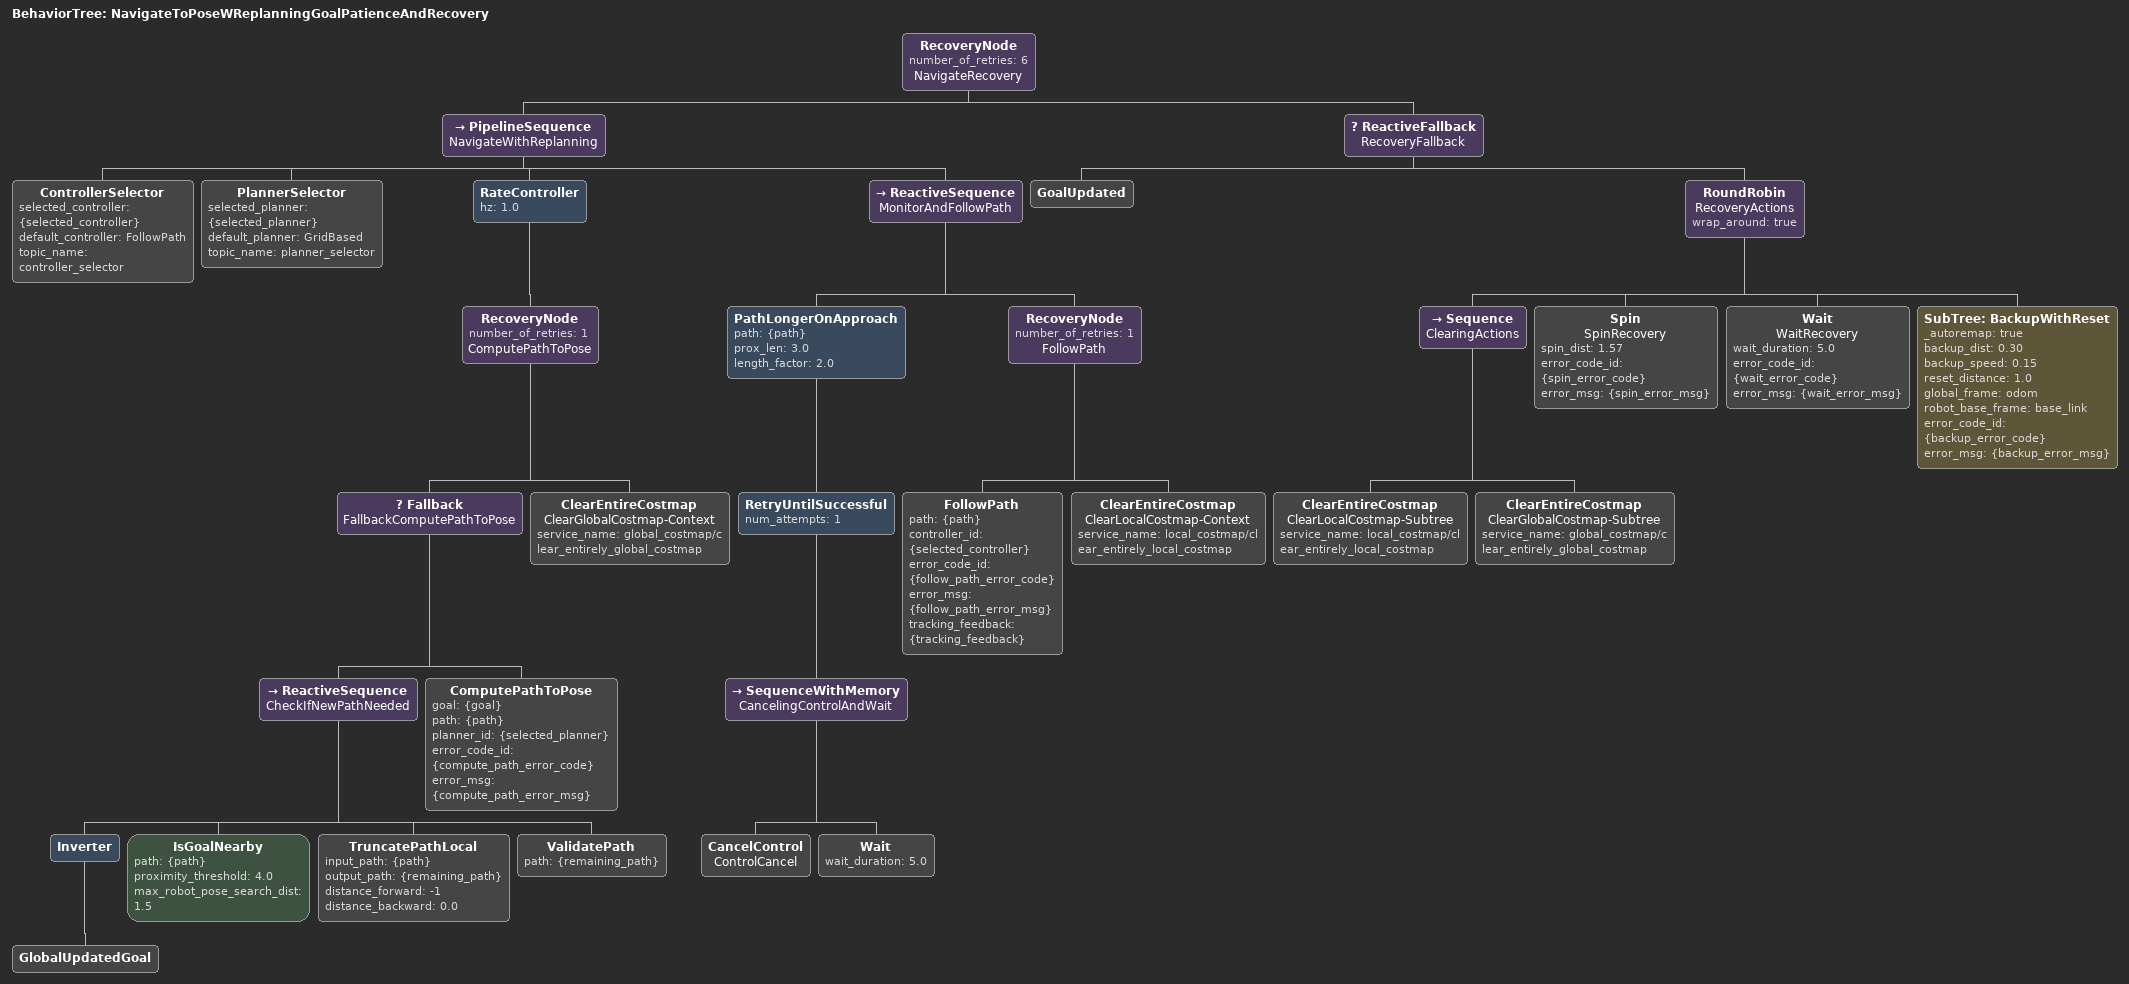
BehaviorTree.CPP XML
<root BTCPP_format="4" main_tree_to_execute="NavigateToPoseWReplanningGoalPatienceAndRecovery">
  <BehaviorTree ID="NavigateToPoseWReplanningGoalPatienceAndRecovery">
    <RecoveryNode number_of_retries="6" name="NavigateRecovery">
      <PipelineSequence name="NavigateWithReplanning">
        <ControllerSelector selected_controller="{selected_controller}" default_controller="FollowPath" topic_name="controller_selector"/>
        <PlannerSelector selected_planner="{selected_planner}" default_planner="GridBased" topic_name="planner_selector"/>
        <RateController hz="1.0">
          <RecoveryNode number_of_retries="1" name="ComputePathToPose">
            <Fallback name="FallbackComputePathToPose">
              <ReactiveSequence name="CheckIfNewPathNeeded">
                <Inverter>
                  <GlobalUpdatedGoal/>
                </Inverter>
                <IsGoalNearby path="{path}" proximity_threshold="4.0" max_robot_pose_search_dist="1.5"/>
                <TruncatePathLocal input_path="{path}" output_path="{remaining_path}" distance_forward="-1" distance_backward="0.0" />
                <ValidatePath path="{remaining_path}"/>
              </ReactiveSequence>
              <ComputePathToPose goal="{goal}" path="{path}" planner_id="{selected_planner}" error_code_id="{compute_path_error_code}" error_msg="{compute_path_error_msg}"/>
            </Fallback>
            <ClearEntireCostmap name="ClearGlobalCostmap-Context" service_name="global_costmap/clear_entirely_global_costmap"/>
          </RecoveryNode>
        </RateController>
        <ReactiveSequence name="MonitorAndFollowPath">
          <PathLongerOnApproach path="{path}" prox_len="3.0" length_factor="2.0">
            <RetryUntilSuccessful num_attempts="1">
              <SequenceWithMemory name="CancelingControlAndWait">
                <CancelControl name="ControlCancel"/>
                <Wait wait_duration="5.0"/>
              </SequenceWithMemory>
            </RetryUntilSuccessful>
          </PathLongerOnApproach>
          <RecoveryNode number_of_retries="1" name="FollowPath">
            <FollowPath path="{path}" controller_id="{selected_controller}" error_code_id="{follow_path_error_code}" error_msg="{follow_path_error_msg}" tracking_feedback="{tracking_feedback}"/>
            <ClearEntireCostmap name="ClearLocalCostmap-Context" service_name="local_costmap/clear_entirely_local_costmap"/>
          </RecoveryNode>
        </ReactiveSequence>
      </PipelineSequence>
      <ReactiveFallback name="RecoveryFallback">
        <GoalUpdated/>
        <RoundRobin name="RecoveryActions" wrap_around="true">
          <Sequence name="ClearingActions">
            <ClearEntireCostmap name="ClearLocalCostmap-Subtree" service_name="local_costmap/clear_entirely_local_costmap"/>
            <ClearEntireCostmap name="ClearGlobalCostmap-Subtree" service_name="global_costmap/clear_entirely_global_costmap"/>
          </Sequence>
          <Spin name="SpinRecovery" spin_dist="1.57" error_code_id="{spin_error_code}" error_msg="{spin_error_msg}"/>
          <Wait name="WaitRecovery" wait_duration="5.0" error_code_id="{wait_error_code}" error_msg="{wait_error_msg}"/>
          <SubTree ID="BackupWithReset" _autoremap="true" backup_dist="0.30" backup_speed="0.15"
                    reset_distance="1.0" global_frame="odom" robot_base_frame="base_link"
                    error_code_id="{backup_error_code}" error_msg="{backup_error_msg}"/>
        </RoundRobin>
      </ReactiveFallback>
    </RecoveryNode>
  </BehaviorTree>
</root>
